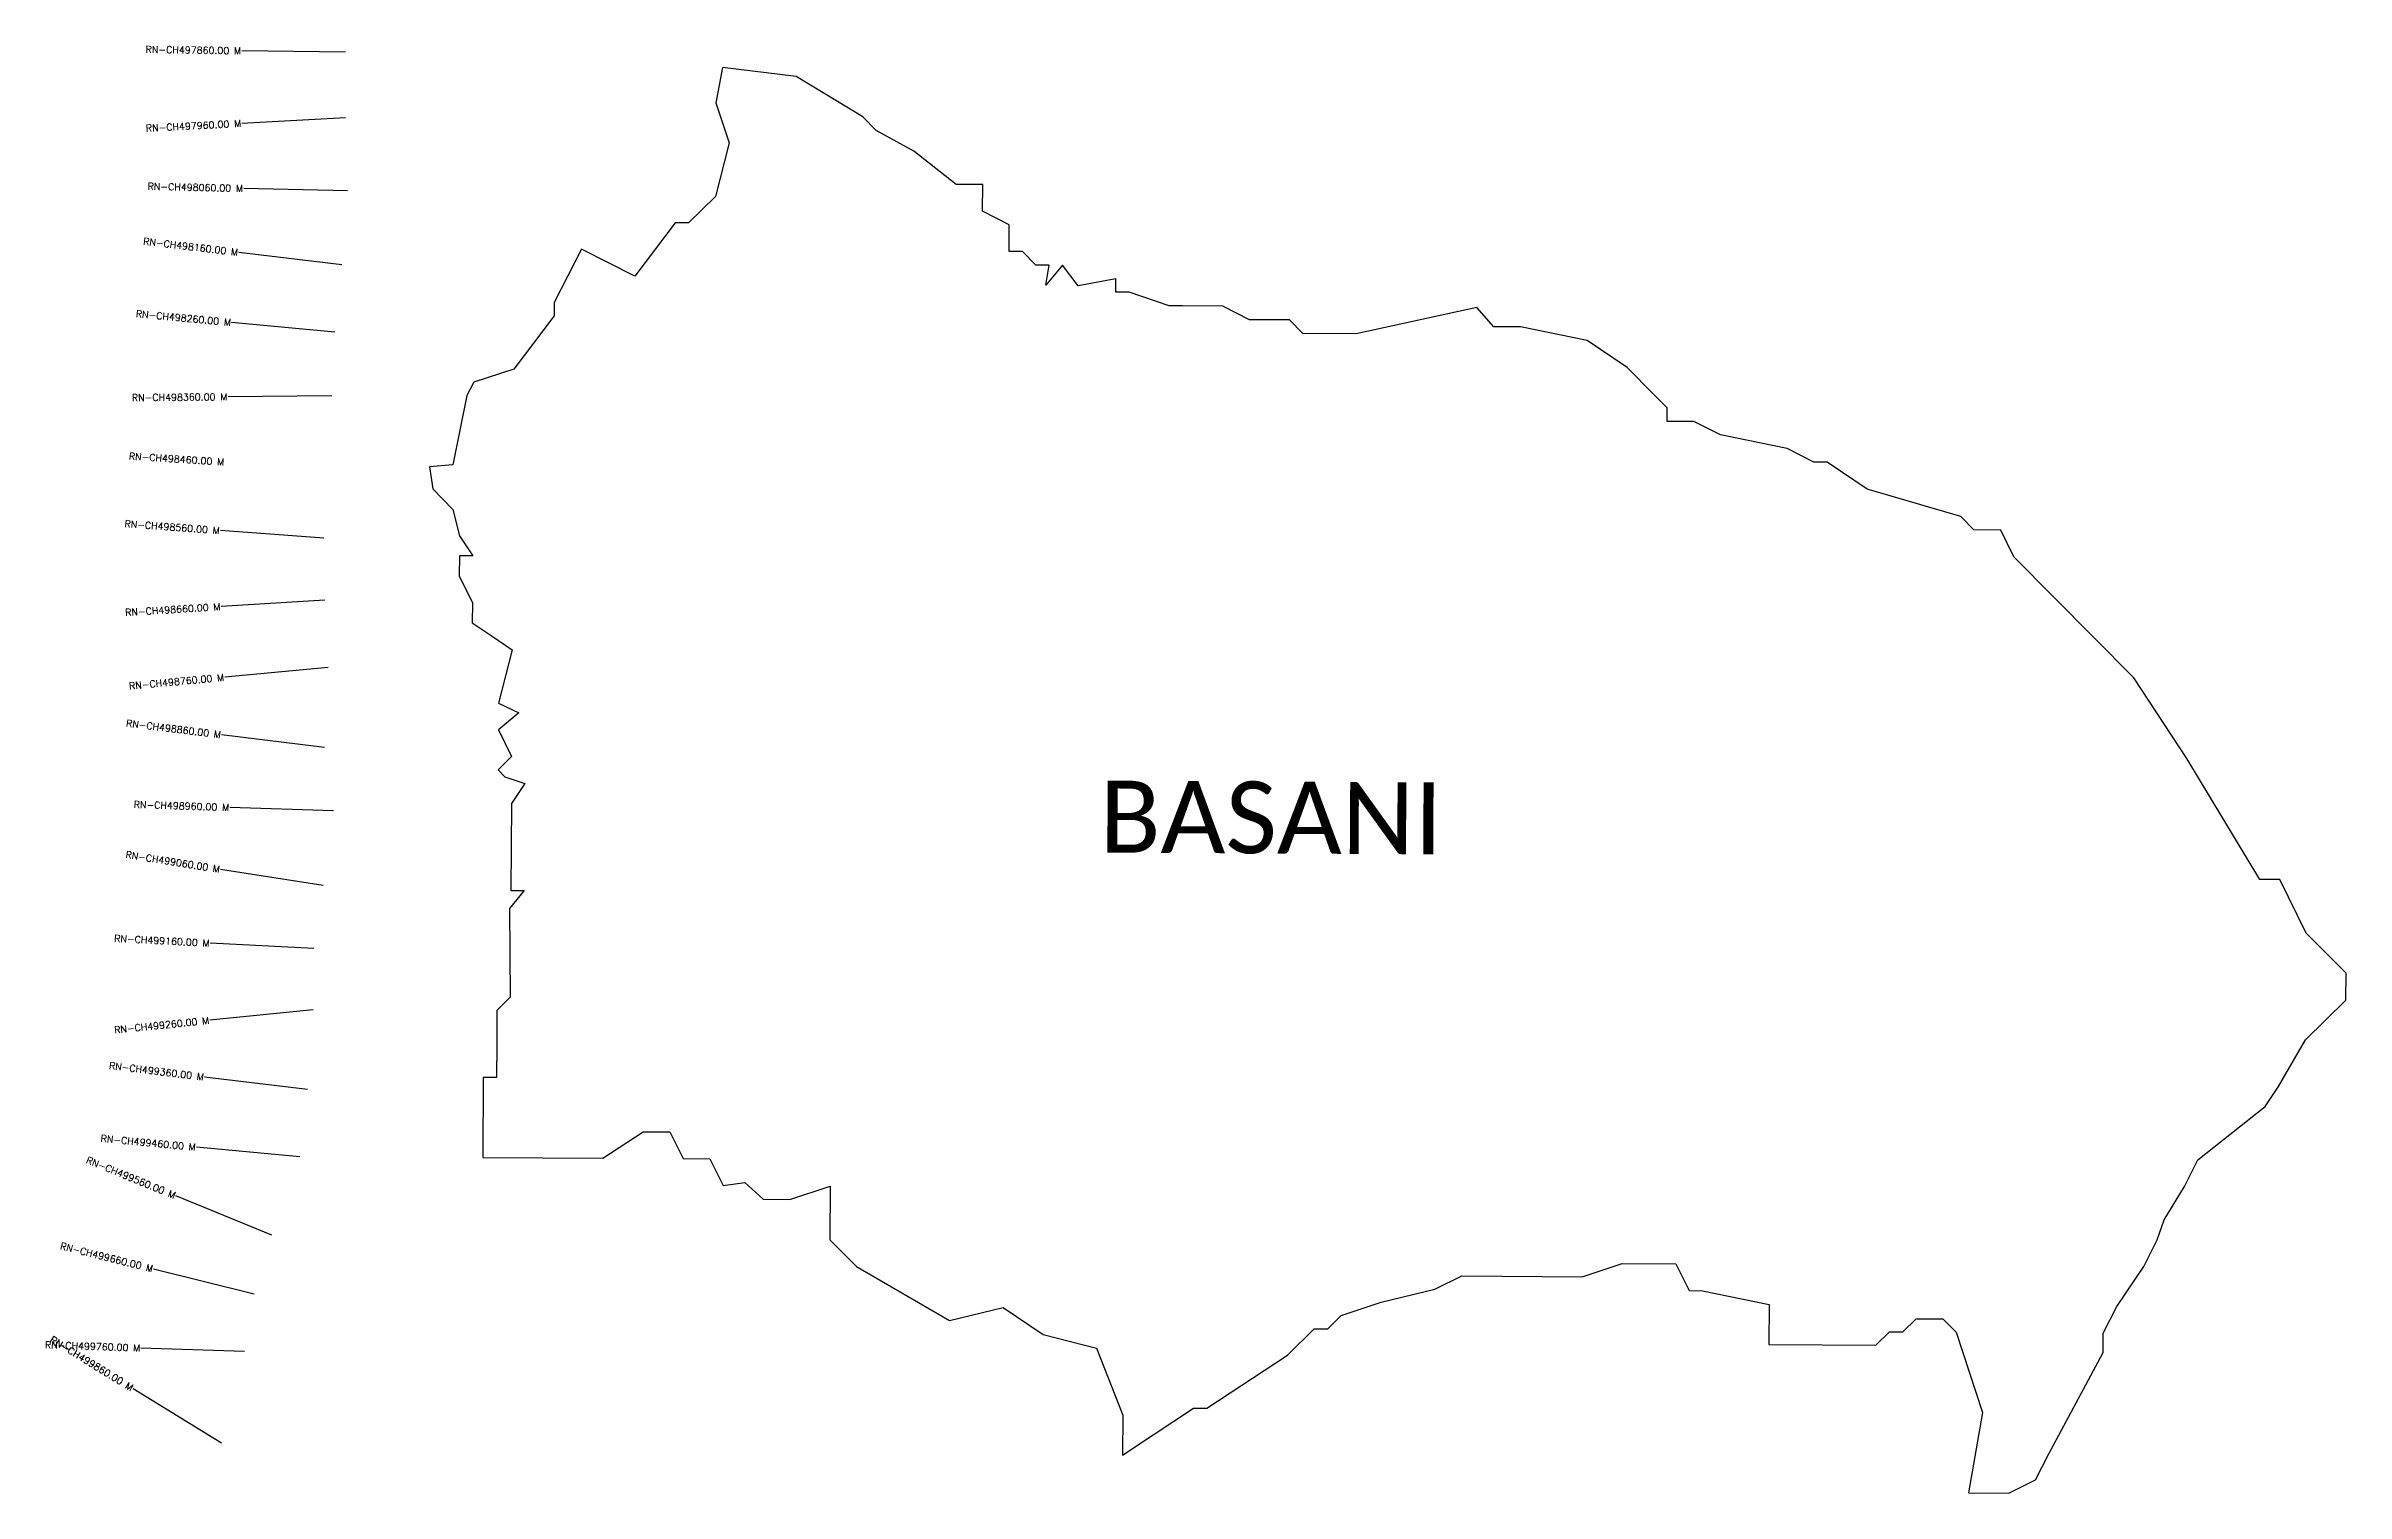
# Model space of a CAD drawing. Header units: metres. Extents: x 317545 to 320871, y 1886185 to 1888278.
import ezdxf
from ezdxf.enums import TextEntityAlignment as Align

# ---------------------------------------------------------------- set-up
doc = ezdxf.new("R2010")
doc.units = ezdxf.units.M
for name, color, linetype in [('CS', 134, 'Continuous'), ('CSMark', 6, 'Continuous'), ('VILLAGE BOUNDRY', 10, 'Continuous'), ('VILLAGE NAME', 250, 'Continuous')]:
    doc.layers.add(name, color=color, linetype=linetype)
doc.styles.get("Standard").update_dxf_attribs({"font": 'simplex.shx'})

msp = doc.modelspace()

# ---------------------------------------------------------------- linework, layer by layer
at = {"layer": 'CS'}
for p, q in [((317977.7, 1888269.3), (317827.7, 1888271.5)), ((317977.5, 1888174.3), (317827.7, 1888166.5)), ((317980.5, 1888068.8), (317830.5, 1888072.3)), ((317972.3, 1887962.1), (317823.3, 1887979.7)), ((317962.3, 1887864.5), (317813, 1887878.4)), ((317957.8, 1887772.4), (317807.8, 1887771)), ((317946.4, 1887566.6), (317796.8, 1887577.5)), ((317947.6, 1887476.8), (317797.8, 1887467.6)), ((317952.4, 1887379.2), (317803.1, 1887365.4)), ((317947.3, 1887263.6), (317798.5, 1887282)), ((317960.4, 1887172.1), (317810.4, 1887176.9)), ((317945.3, 1887063.9), (317797.1, 1887087.4)), ((317931.9, 1886972.9), (317782.1, 1886980.6)), ((317930.8, 1886884.4), (317781.5, 1886869.2)), ((317922.7, 1886768.8), (317773.8, 1886787)), ((317911.4, 1886671.6), (317762.1, 1886685.5)), ((317871.1, 1886558.5), (317732.3, 1886615.2)), ((317845.7, 1886473), (317700.1, 1886509.4)), ((317831.8, 1886390.1), (317681.9, 1886395.1)), ((317798.4, 1886257.7), (317670.5, 1886336))]:
    msp.add_line(p, q, dxfattribs=at)
at = {"layer": 'VILLAGE BOUNDRY'}
msp.add_lwpolyline([(320852, 1886956.6), (320832.7, 1886976), (320813.5, 1886995.4), (320775.3, 1887073), (320746.6, 1887073), (320640.8, 1887247.9), (320564.1, 1887364.3), (320506.4, 1887422.7), (320390.9, 1887539.4), (320371.8, 1887578.2), (320333.1, 1887578.4), (320313.9, 1887597.9), (320178.7, 1887637.3), (320120.9, 1887676.3), (320101.6, 1887676.4), (320063, 1887696), (319966.3, 1887715.8), (319927.8, 1887735.4), (319889.1, 1887735.4), (319889.2, 1887755), (319869.9, 1887774.4), (319831.5, 1887813.3), (319773.7, 1887852.3), (319677.1, 1887872.2), (319638.4, 1887872.4), (319613.9, 1887900), (319439.6, 1887862.3), (319362.3, 1887862.7), (319343.1, 1887882.2), (319285, 1887882.5), (319246.5, 1887902), (319188.5, 1887902.4), (319169.1, 1887902.5), (319111.3, 1887922.2), (319091.9, 1887922.3), (319092.1, 1887941.6), (319037.6, 1887931.4), (319014.8, 1887961.3), (318990.8, 1887932.5), (318995.5, 1887961.5), (318976.2, 1887961.6), (318956.9, 1887981), (318937.6, 1887981.2), (318937.8, 1888019.8), (318899.2, 1888039.4), (318899.4, 1888078), (318860.8, 1888078.2), (318799.9, 1888126.3), (318745.2, 1888156.2), (318726, 1888175.7), (318629.6, 1888234.2), (318522.9, 1888247.4), (318513.4, 1888196.2), (318532.4, 1888138.1), (318512.7, 1888060.9), (318473.8, 1888022.4), (318454.4, 1888022.5), (318396, 1887945.5), (318318.9, 1887984.7), (318279.7, 1887907.5), (318279.6, 1887888.2), (318221.2, 1887811.1), (318163.1, 1887792.2), (318153.3, 1887772.9), (318132.8, 1887672.7), (318099.3, 1887669.9), (318104.2, 1887637.8), (318133.1, 1887608.2), (318142.5, 1887569.9), (318161.7, 1887540.8), (318142.4, 1887540.9), (318142.2, 1887511.9), (318161.3, 1887473.1), (318161.1, 1887444.1), (318190, 1887424.6), (318218.9, 1887405.2), (318199.1, 1887327.9), (318228.5, 1887313.7), (318198.9, 1887289.2), (318218, 1887250.5), (318198.6, 1887231.2), (318208.2, 1887221.5), (318237.2, 1887211.7), (318217.6, 1887182.8), (318216.9, 1887057.1), (318236.3, 1887057), (318215.1, 1887030.8), (318216.1, 1886902.4), (318196.6, 1886883.2), (318196.4, 1886834.9), (318196.1, 1886786.5), (318176.8, 1886786.6), (318176.1, 1886670.6), (318350.1, 1886669.7), (318408.3, 1886708), (318447, 1886707.7), (318466.1, 1886669), (318504.8, 1886668.8), (318523.9, 1886630), (318555.5, 1886634.5), (318581.8, 1886610.4), (318620.5, 1886610.1), (318678.6, 1886629.1), (318678.1, 1886551.8), (318716.6, 1886512.9), (318851.5, 1886434.8), (318929, 1886453.7), (318986.7, 1886414.7), (319063.9, 1886394.9), (319102.1, 1886298), (319101.7, 1886240), (319146, 1886269.6), (319204.2, 1886307.9), (319223.5, 1886307.9), (319340, 1886384.6), (319378.9, 1886423.1), (319398.3, 1886422.9), (319417.7, 1886442.2), (319475.8, 1886461.2), (319553.3, 1886480.1), (319592.1, 1886499.3), (319766.2, 1886498.3), (319824.3, 1886517.3), (319901.7, 1886516.9), (319920.9, 1886478.1), (319940.2, 1886478), (320036.8, 1886458.1), (320036.5, 1886400.1), (320191.2, 1886399.2), (320210.7, 1886418.3), (320230, 1886418.3), (320249.5, 1886437.4), (320288.1, 1886437.4), (320307.4, 1886417.9), (320345.4, 1886301.7), (320325.4, 1886185.7), (320383.4, 1886185.4), (320422.2, 1886204.5), (320441.8, 1886243.1), (320520.1, 1886388.6), (320520.1, 1886416.7), (320539.7, 1886455.3), (320578.7, 1886513.1), (320598.2, 1886551.7), (320608.1, 1886580.7), (320637.4, 1886628.9), (320656.9, 1886667.5), (320754.1, 1886744.3), (320773.6, 1886773.2), (320812.6, 1886840.7), (320871, 1886898.4), (320871.2, 1886937.1)], close=True, dxfattribs=at)

# ---------------------------------------------------------------- texts
at = {"layer": 'CSMark'}
for s, rotation, p in [('RN-CH497860.00 M', 359.1927, (317826.7, 1888271.5)), ('RN-CH497960.00 M', 2.9737, (317826.7, 1888166.5)), ('RN-CH498060.00 M', 358.678, (317829.5, 1888072.3)), ('RN-CH498160.00 M', 353.2595, (317822.3, 1887979.9)), ('RN-CH498260.00 M', 354.6698, (317812, 1887878.5)), ('RN-CH498360.00 M', 0.5215, (317806.8, 1887771)), ('RN-CH498460.00 M', 356.4244, (317802.2, 1887676.6)), ('RN-CH498560.00 M', 355.8634, (317795.8, 1887577.5)), ('RN-CH498660.00 M', 3.5174, (317796.8, 1887467.5)), ('RN-CH498760.00 M', 5.2687, (317802.1, 1887365.3)), ('RN-CH498860.00 M', 352.9565, (317797.5, 1887282.2)), ('RN-CH498960.00 M', 358.1657, (317809.4, 1887177)), ('RN-CH499060.00 M', 350.9929, (317796.1, 1887087.5)), ('RN-CH499160.00 M', 357.0692, (317781.1, 1886980.6)), ('RN-CH499260.00 M', 5.8279, (317780.5, 1886869.1)), ('RN-CH499360.00 M', 353.0264, (317772.8, 1886787.1)), ('RN-CH499460.00 M', 354.6738, (317761.1, 1886685.6)), ('RN-CH499560.00 M', 337.7935, (317731.3, 1886615.5)), ('RN-CH499660.00 M', 345.9659, (317699.2, 1886509.6)), ('RN-CH499760.00 M', 358.0685, (317680.9, 1886395.1)), ('RN-CH499860.00 M', 328.5242, (317669.6, 1886336.6))]:
    msp.add_text(s, height=10, rotation=rotation, dxfattribs=at).set_placement(p, align=Align.MIDDLE_RIGHT)
at = {"layer": 'VILLAGE NAME', "insert": (319068.8, 1887215.9), "char_height": 104.042, "attachment_point": 1, "rotation": 359.6762}
msp.add_mtext_dynamic_manual_height_columns('{\\fCalibri|b0|i0|c0|p34;BASANI}', width=810.513, gutter_width=520.2, heights=[0], dxfattribs=at)

doc.saveas('drawing.dxf')
